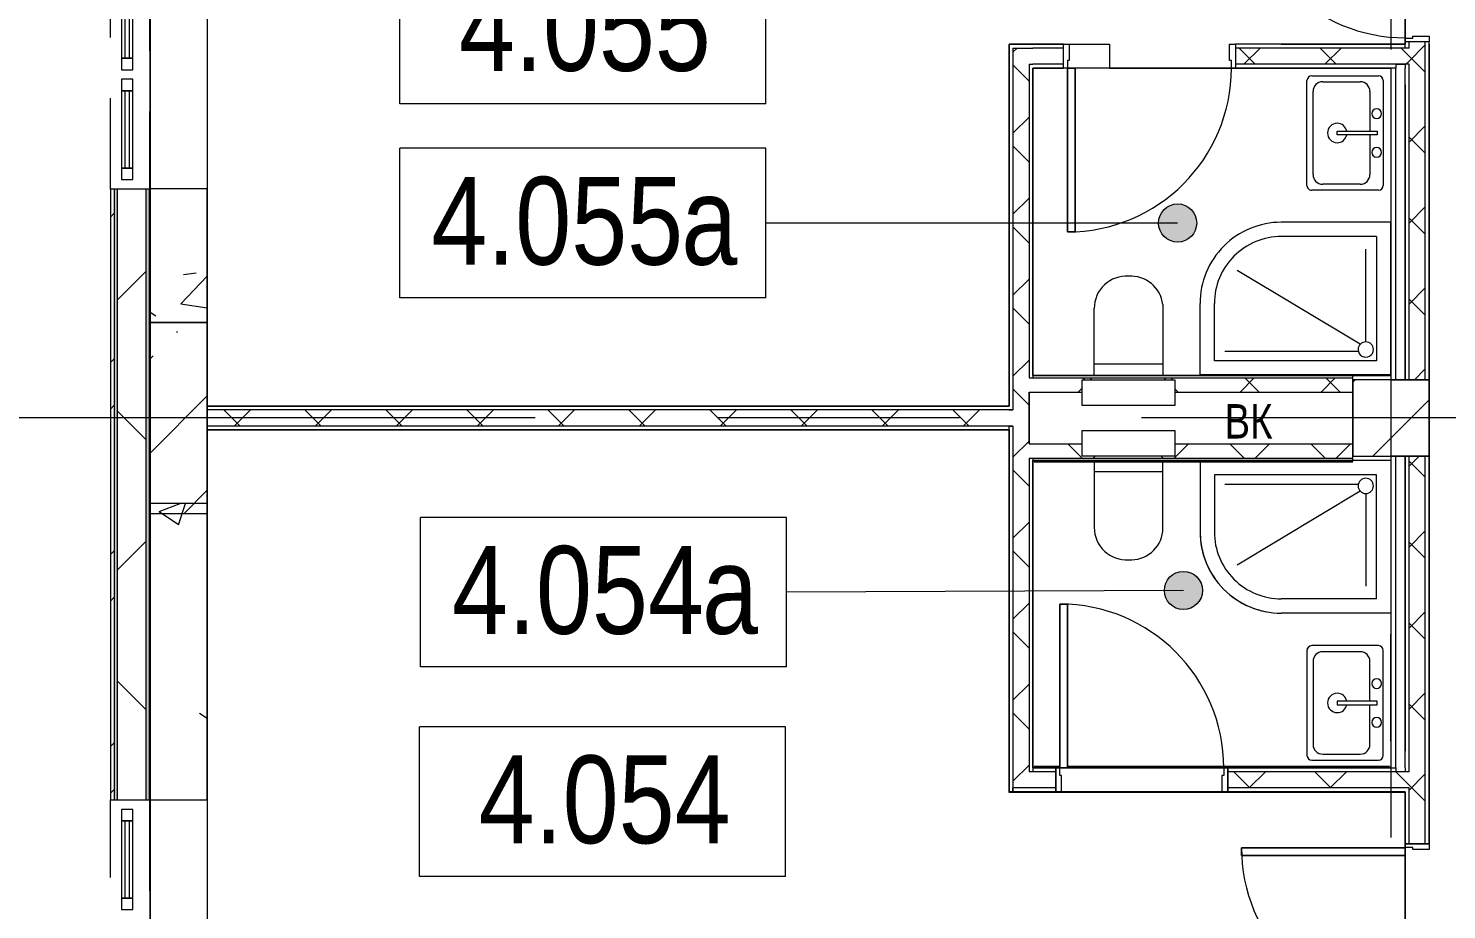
# Model space of a CAD drawing. Header units: millimetres. Extents: x 48966 to 294585, y -43515 to 30344.
# Drawn here: x 56394 to 63823, y -18458 to -13842 of the extents above; entities that cross this region are included whole.
import ezdxf

# ---------------------------------------------------------------- set-up
doc = ezdxf.new("R2010")
doc.units = ezdxf.units.MM
doc.linetypes.add('Осевые', pattern=[6350, 1270, -952.5, 3175, -952.5])
doc.linetypes.add('Сверху', pattern=[793.75, 476.25, -317.5])
for name, color, linetype, lineweight in [('Двери', 7, 'Continuous', 9), ('Каркас_Импост', 7, 'Continuous', 9), ('Марки помещений', 7, 'Continuous', 9), ('Обобщенные модели', 7, 'Continuous', 9), ('Обобщенные модели-1', 7, 'Continuous', 18), ('Общие ребра', 7, 'Continuous', 9), ('Окна', 7, 'Continuous', 9), ('Окна-1', 7, 'Сверху', 9), ('Окна-2', 7, 'Continuous', 18), ('Оси-2', 7, 'Осевые', 9), ('Панель', 7, 'Continuous', 9), ('Перекрытия', 7, 'Continuous', 9), ('Сантехнические приборы', 7, 'Continuous', 9), ('Стены', 7, 'Continuous', 9), ('Стены-1', 7, 'Continuous', 18), ('Типовые аннотации', 7, 'Continuous', 9), ('Штриховка разреза-1', 7, 'Continuous', 9)]:
    doc.layers.add(name, color=color, linetype=linetype, lineweight=lineweight)
doc.styles.add('Arial', font='Arial.ttf', dxfattribs={"width": 0.8, "height": 180})
doc.styles.add('Arial Narrow_1', font='Arial Narrow.ttf', dxfattribs={"height": 460})
pattern_1 = [(45, (0, 0), (-493.914, 493.914), []), (45, (493.9, 0), (-493.914, 493.914), [873.125, -174.625, 6.706, -167.919])]
pattern_2 = [(45, (0, 0), (-212.132, 212.132), []), (135, (0, 0), (-212.132, -212.132), [])]
pattern_3 = [(0, (0, 0), (812.8, 203.2), [67.056, -542.544, 67.056, -542.544, -3251.2]), (0, (0, 0), (812.8, 203.2), [-1219.2, 67.056, -1152.144, 67.056, -542.544, -1422.4]), (0, (0, 0), (812.8, 203.2), [-3048, 67.056, -339.344, 67.056, -948.944]), (120, (304.8, 101.6), (-582.37636, 602.30545), [67.056, -542.544, 67.056, -542.544, -3251.2]), (120, (304.8, 101.6), (-582.37636, 602.30545), [-1219.2, 67.056, -1152.144, 67.056, -542.544, -1422.4]), (120, (304.8, 101.6), (-582.37636, 602.30545), [-3048, 67.056, -339.344, 67.056, -948.944]), (240, (406.4, 508), (-230.42364, -805.50545), [67.056, -542.544, 67.056, -542.544, -3251.2]), (240, (406.4, 508), (-230.42364, -805.50545), [-1219.2, 67.056, -1152.144, 67.056, -542.544, -1422.4]), (240, (406.4, 508), (-230.42364, -805.50545), [-3048, 67.056, -339.344, 67.056, -948.944])]
pattern_4 = [(50, (0, 0), (1457.472, -127.512), [152.4, -1676.4]), (355, (0, 0), (-281.942, 1528.454), [121.92, -1341.12]), (100.451, (121.5, -10.6), (1175.54, 1400.933), [129.52, -1424.72]), (46.184, (0, 406.4), (2168.63, -336.34), [228.6, -2514.6]), (96.636, (180.7, 378.4), (1899.22, 1979.42), [194.28, -2137.08]), (351.184, (0, 406.4), (1899.24, 1979.4), [182.88, -2011.68]), (21, (203.2, 304.8), (1212.915, -818.121), [152.4, -1676.4]), (326, (203.2, 304.8), (494.417, 1473.504), [121.92, -1341.12]), (71.451, (304.3, 236.6), (1707.337, 655.37), [129.52, -1424.72]), (37.5, (0, 0), (24.7094, 676.4402), [67.056, -1257.808, 67.056, -1294.384, -1346.2]), (37.5, (0, 0), (24.7094, 676.4402), [-2686.304, 67.056, -1279.144]), (7.5, (0, 0), (534.558, 801.444), [67.056, -709.168, 67.056, -1227.328, -513.08]), (7.5, (0, 0), (534.558, 801.444), [-2070.608, 67.056, -446.024]), (327.5, (-453.14, 0), (1084.7275, -45.831), [67.056, -440.944, 67.056, -1517.904, -2103.12]), (327.5, (-453.14, 0), (1084.7275, -45.831), [-2092.96, 67.056, -2036.064]), (317.5, (-656.3, 0), (1185.035, 203.414), [67.056, -593.344, 67.056, -985.52, -1493.52]), (317.5, (-656.3, 0), (1185.035, 203.414), [-1712.976, 67.056, -1426.464])]

# ---------------------------------------------------------------- blocks, each defined once
blk = doc.blocks.new('Обобщенные модели 12 - Обобщенные модели 12-1067619-План 4-го этажа на отм_ _8_400')
at = {"layer": 'Обобщенные модели'}
h = blk.add_hatch(dxfattribs=at)
h.set_pattern_fill('FP_7', color=256, style=0, pattern_type=2)
h.set_pattern_definition(pattern_1)
h.paths.add_polyline_path([(63731.6, -16082.9), (63731.6, -15682.9), (63331.6, -15682.9), (63331.6, -16082.9), (63666.2, -16082.9)], flags=0)
at = {"layer": 'Обобщенные модели-1'}
for p, q in [((63731.6, -15682.9), (63331.6, -15682.9)), ((63331.6, -15682.9), (63331.6, -16082.9)), ((63731.6, -16082.9), (63731.6, -15682.9)), ((63331.6, -16082.9), (63731.6, -16082.9))]:
    blk.add_line(p, q, dxfattribs=at)
blk = doc.blocks.new('Дверь - Однопольная - ДВ11_21х9-6240646-План 4-го этажа на отм_ _8_400')
at = {"layer": 'Двери'}
for p, q in [((-389, 920.5), (-429, 920.5)), ((-429, 920.5), (-429, 62.5)), ((-389, 62.5), (-389, 920.5)), ((-429, 62.5), (-389, 62.5))]:
    blk.add_line(p, q, dxfattribs=at)
blk.add_arc((-429, 62.5), 858, 360, 90, dxfattribs=at)
at = {"layer": 'Каркас_Импост'}
for p, q in [((-430, 62.5), (-450, 62.5)), ((-450, 62.5), (-450, -62.5)), ((-430, 22.5), (-430, 62.5)), ((-420, 22.5), (-430, 22.5)), ((-420, -62.5), (-420, 22.5)), ((430, 22.5), (420, 22.5)), ((420, 22.5), (420, -62.5)), ((450, 62.5), (430, 62.5)), ((430, 62.5), (430, 22.5)), ((450, -62.5), (450, 62.5)), ((-450, -62.5), (-420, -62.5)), ((420, -62.5), (450, -62.5))]:
    blk.add_line(p, q, dxfattribs=at)
at = {"layer": 'Панель'}
for p, q in [((-429, 920.5), (-389, 920.5)), ((-429, 62.5), (-429, 920.5)), ((-389, 920.5), (-389, 62.5)), ((-389, 62.5), (-429, 62.5))]:
    blk.add_line(p, q, dxfattribs=at)
blk = doc.blocks.new('Дверь - Однопольная - ДВ11__21х9-6240639-План 4-го этажа на отм_ _8_400')
at = {"layer": 'Двери'}
for p, q in [((-429, -62.5), (-389, -62.5)), ((-429, -920.5), (-429, -62.5)), ((-389, -62.5), (-389, -920.5)), ((-389, -920.5), (-429, -920.5))]:
    blk.add_line(p, q, dxfattribs=at)
blk.add_arc((-429, -62.5), 858, 270, 0, dxfattribs=at)
at = {"layer": 'Каркас_Импост'}
for p, q in [((-450, 62.5), (-420, 62.5)), ((-450, -62.5), (-450, 62.5)), ((-420, 62.5), (-420, -22.5)), ((420, 62.5), (450, 62.5)), ((420, -22.5), (420, 62.5)), ((450, 62.5), (450, -62.5)), ((-430, -62.5), (-450, -62.5)), ((-430, -22.5), (-430, -62.5)), ((-420, -22.5), (-430, -22.5)), ((430, -22.5), (420, -22.5)), ((430, -62.5), (430, -22.5)), ((450, -62.5), (430, -62.5))]:
    blk.add_line(p, q, dxfattribs=at)
at = {"layer": 'Панель'}
for p, q in [((-389, -62.5), (-429, -62.5)), ((-429, -62.5), (-429, -920.5)), ((-389, -920.5), (-389, -62.5)), ((-429, -920.5), (-389, -920.5))]:
    blk.add_line(p, q, dxfattribs=at)
blk = doc.blocks.new('Дверь - Однопольная - ДВ17__21х9-7256455-План 4-го этажа на отм_ _8_400')
at = {"layer": 'Двери'}
for p, q in [((-429, -62.5), (-389, -62.5)), ((-429, -920.5), (-429, -62.5)), ((-389, -62.5), (-389, -920.5)), ((-389, -920.5), (-429, -920.5))]:
    blk.add_line(p, q, dxfattribs=at)
blk.add_arc((-429, -62.5), 858, 270, 0, dxfattribs=at)
at = {"layer": 'Каркас_Импост'}
for p, q in [((-450, 62.5), (-420, 62.5)), ((-450, -62.5), (-450, 62.5)), ((-420, 62.5), (-420, -22.5)), ((420, 62.5), (450, 62.5)), ((420, -22.5), (420, 62.5)), ((450, 62.5), (450, -62.5)), ((-430, -62.5), (-450, -62.5)), ((-430, -22.5), (-430, -62.5)), ((-420, -22.5), (-430, -22.5)), ((430, -22.5), (420, -22.5)), ((430, -62.5), (430, -22.5)), ((450, -62.5), (430, -62.5))]:
    blk.add_line(p, q, dxfattribs=at)
at = {"layer": 'Панель'}
for p, q in [((-389, -62.5), (-429, -62.5)), ((-429, -62.5), (-429, -920.5)), ((-389, -920.5), (-389, -62.5)), ((-429, -920.5), (-389, -920.5))]:
    blk.add_line(p, q, dxfattribs=at)
blk = doc.blocks.new('Обобщенные модели 38 - Обобщенные модели 38-1301759-План 4-го этажа на отм_ _8_400')
at = {"layer": 'Обобщенные модели'}
h = blk.add_hatch(dxfattribs=at)
h.set_pattern_fill('FP_7', color=256, style=0, pattern_type=2)
h.set_pattern_definition(pattern_1)
h.paths.add_polyline_path([(57331.6, -16382.9), (57331.6, -15382.9), (57031.6, -15382.9), (57031.6, -16382.9)], flags=0)
at = {"layer": 'Обобщенные модели-1'}
for p, q in [((57331.6, -15382.9), (57031.6, -15382.9)), ((57031.6, -15382.9), (57031.6, -16382.9)), ((57331.6, -16382.9), (57331.6, -15382.9)), ((57031.6, -16382.9), (57331.6, -16382.9))]:
    blk.add_line(p, q, dxfattribs=at)
blk = doc.blocks.new('M_Окно-Квадратный проем - 1200 x 11450 mm-V1-План 4-го этажа на отм_ _8_400')
at = {"layer": 'Окна'}
for p, q in [((-608.2, -102.5), (-608.2, 102.5)), ((591.8, 102.5), (591.8, -102.5))]:
    blk.add_line(p, q, dxfattribs=at)
at = {"layer": 'Окна-1'}
for p, q in [((-608.2, 102.5), (591.8, 102.5)), ((591.8, -102.5), (-608.2, -102.5))]:
    blk.add_line(p, q, dxfattribs=at)
blk = doc.blocks.new('Панель окно - Верхнее левое-8278212-План 4-го этажа на отм_ _8_400')
at = {"layer": 'Окна'}
for p, q in [((202.5, 30), (-202.5, 30)), ((-202.5, 30), (-202.5, -30)), ((202.5, -30), (202.5, 30)), ((-202.5, -30), (202.5, -30))]:
    blk.add_line(p, q, dxfattribs=at)
at = {"layer": 'Окна-2'}
for p, q in [((-202.5, 30), (-262.5, 30)), ((-262.5, 30), (-262.5, -30)), ((-202.5, -30), (-202.5, 30)), ((202.5, 12.5), (-202.5, 12.5)), ((-202.5, 12.5), (-202.5, -12.5)), ((202.5, 30), (202.5, -30)), ((262.5, 30), (202.5, 30)), ((202.5, -12.5), (202.5, 12.5)), ((262.5, -30), (262.5, 30)), ((-262.5, -30), (-202.5, -30)), ((-202.5, -12.5), (202.5, -12.5)), ((202.5, -30), (262.5, -30))]:
    blk.add_line(p, q, dxfattribs=at)
blk = doc.blocks.new('Панель окно - Верхнее правое-8278211-План 4-го этажа на отм_ _8_400')
at = {"layer": 'Окна'}
for p, q in [((202.5, 30), (-202.5, 30)), ((-202.5, 30), (-202.5, -30)), ((202.5, -30), (202.5, 30)), ((-202.5, -30), (202.5, -30))]:
    blk.add_line(p, q, dxfattribs=at)
at = {"layer": 'Окна-2'}
for p, q in [((-202.5, 30), (-262.5, 30)), ((-262.5, 30), (-262.5, -30)), ((-202.5, -30), (-202.5, 30)), ((202.5, 12.5), (-202.5, 12.5)), ((-202.5, 12.5), (-202.5, -12.5)), ((202.5, 30), (202.5, -30)), ((262.5, 30), (202.5, 30)), ((202.5, -12.5), (202.5, 12.5)), ((262.5, -30), (262.5, 30)), ((-262.5, -30), (-202.5, -30)), ((-202.5, -12.5), (202.5, -12.5)), ((202.5, -30), (262.5, -30))]:
    blk.add_line(p, q, dxfattribs=at)
blk = doc.blocks.new('Панель окно - Верхнее левое-8277192-План 4-го этажа на отм_ _8_400')
at = {"layer": 'Окна'}
for p, q in [((202.5, 30), (-202.5, 30)), ((-202.5, 30), (-202.5, -30)), ((202.5, -30), (202.5, 30)), ((-202.5, -30), (202.5, -30))]:
    blk.add_line(p, q, dxfattribs=at)
at = {"layer": 'Окна-2'}
for p, q in [((-202.5, 30), (-262.5, 30)), ((-262.5, 30), (-262.5, -30)), ((-202.5, -30), (-202.5, 30)), ((202.5, 12.5), (-202.5, 12.5)), ((-202.5, 12.5), (-202.5, -12.5)), ((202.5, 30), (202.5, -30)), ((262.5, 30), (202.5, 30)), ((202.5, -12.5), (202.5, 12.5)), ((262.5, -30), (262.5, 30)), ((-262.5, -30), (-202.5, -30)), ((-202.5, -12.5), (202.5, -12.5)), ((202.5, -30), (262.5, -30))]:
    blk.add_line(p, q, dxfattribs=at)
blk = doc.blocks.new('Душевая кабинка-2D_угловая800Х1000 - Душевая кабинка 800х1000-5255366-План 4-го этажа на отм_ _8_400')
at = {"layer": 'Сантехнические приборы'}
for p, q in [((0, 900), (1000, 900)), ((0, 900), (0, 100)), ((0, 900), (1000, 900)), ((0, 900), (1000, 900)), ((1000, 900), (1000, 525.8)), ((1000, 900), (1000, 579.2)), ((75, 175), (75, 825)), ((75, 825), (925, 825)), ((925, 825), (925, 525.8)), ((871, 775.8), (171, 775.8)), ((132.1, 726.7), (132.1, 241.7)), ((161, 739), (804.7, 352.3)), ((75, 175), (574.2, 175)), ((0, 100), (574.2, 100))]:
    blk.add_line(p, q, dxfattribs=at)
for centre, radius, start, end in [((132.1, 766.7), 40, 360, 180), ((132.1, 766.7), 40, 180, 360), ((574.2, 525.8), 425.8, 270, 0), ((574.2, 525.8), 350.8, 270, 0), ((574.2, 525.8), 425.8, 270, 0)]:
    blk.add_arc(centre, radius, start, end, dxfattribs=at)
blk = doc.blocks.new('Унитаз_встраиваемый - Обычный _ Vitra 748-4800 _каркасные_-4815711-План 4-го этажа на отм_ _8_400')
at = {"layer": 'Сантехнические приборы'}
for p, q in [((-180, 371.5), (-180, 0)), ((179.4, 0), (179.4, 351)), ((-180, 60), (179.4, 60)), ((245, -25), (-245, -25)), ((-245, -25), (-245, -155)), ((-180, 0), (179.4, 0)), ((245, -155), (245, -25)), ((-245, -155), (245, -155))]:
    blk.add_line(p, q, dxfattribs=at)
for centre, start, end in [((-11.8, 351), 86.33454, 173.05975), ((9.9, 351), 360, 93.66546)]:
    blk.add_arc(centre, 169.5, start, end, dxfattribs=at)
blk = doc.blocks.new('Раковина-Одиночная-2D - 600 x 400 мм-5281095-План 4-го этажа на отм_ _8_400')
at = {"layer": 'Сантехнические приборы'}
for p, q in [((31.7, 452.1), (31.7, 102.9)), ((31.7, 452.1), (31.7, 102.9)), ((606.3, 477.5), (57.1, 477.5)), ((606.3, 477.5), (57.1, 477.5)), ((549.1, 445.8), (114.2, 445.8)), ((631.7, 102.9), (631.7, 452.1)), ((631.7, 102.9), (631.7, 452.1)), ((63.4, 395), (63.4, 198.2)), ((599.9, 198.2), (599.9, 395)), ((341.2, 318.8), (322.2, 318.8)), ((322.2, 318.8), (322.2, 109.3)), ((341.2, 109.3), (341.2, 318.8)), ((57.1, 77.5), (606.3, 77.5)), ((57.1, 77.5), (606.3, 77.5)), ((114.2, 147.4), (322.2, 147.4)), ((322.2, 109.3), (341.2, 109.3)), ((341.2, 147.4), (549.1, 147.4)), ((131.8, 37.5), (691.8, 37.5))]:
    blk.add_line(p, q, dxfattribs=at)
for centre, radius, start, end in [((57.1, 452.1), 25.4, 90, 180), ((57.1, 452.1), 25.4, 90, 180), ((114.2, 395), 50.8, 90, 180), ((549.1, 395), 50.8, 360, 90), ((606.3, 452.1), 25.4, 0, 90), ((606.3, 452.1), 25.4, 360, 90), ((331.7, 318.8), 50.8, 360, 180), ((331.7, 318.8), 50.8, 180, 259.19308), ((331.7, 318.8), 50.8, 280.80692, 0), ((114.2, 198.2), 50.8, 180, 270), ((549.1, 198.2), 50.8, 270, 0), ((57.1, 102.9), 25.4, 180, 270), ((57.1, 102.9), 25.4, 180, 270), ((230.1, 112.5), 25.4, 360, 180), ((230.1, 112.5), 25.4, 180, 360), ((433.3, 112.5), 25.4, 360, 180), ((433.3, 112.5), 25.4, 180, 360), ((606.3, 102.9), 25.4, 270, 360), ((606.3, 102.9), 25.4, 270, 0)]:
    blk.add_arc(centre, radius, start, end, dxfattribs=at)
blk = doc.blocks.new('Душевая кабинка-2D_угловая800Х1000 - Душевая кабинка 800х1000-5255505-План 4-го этажа на отм_ _8_400')
at = {"layer": 'Сантехнические приборы'}
for p, q in [((0, -100), (574.2, -100)), ((0, -900), (0, -100)), ((75, -175), (574.2, -175)), ((75, -175), (75, -825)), ((132.1, -726.7), (132.1, -241.7)), ((161, -739), (804.7, -352.3)), ((925, -825), (925, -525.8)), ((1000, -892.9), (1000, -525.8)), ((1000, -892.9), (1000, -579.2)), ((871, -775.8), (171, -775.8)), ((75, -825), (925, -825)), ((0, -900), (200, -900)), ((0, -900), (200, -900)), ((0, -900), (200, -900))]:
    blk.add_line(p, q, dxfattribs=at)
for centre, radius, start, end in [((574.2, -525.8), 425.8, 0, 90), ((574.2, -525.8), 425.8, 360, 90), ((574.2, -525.8), 350.8, 360, 90), ((132.1, -766.7), 40, 0, 180), ((132.1, -766.7), 40, 180, 0)]:
    blk.add_arc(centre, radius, start, end, dxfattribs=at)
blk = doc.blocks.new('Унитаз_встраиваемый - Обычный _ Vitra 748-4800 _каркасные_-5137914-План 4-го этажа на отм_ _8_400')
at = {"layer": 'Сантехнические приборы'}
for p, q in [((245, 155), (-245, 155)), ((-245, 155), (-245, 25)), ((245, 25), (245, 155)), ((-245, 25), (245, 25)), ((-180, -371.5), (-180, 0)), ((-180, 0), (179.4, 0)), ((179.4, 0), (179.4, -351)), ((-180, -60), (179.4, -60))]:
    blk.add_line(p, q, dxfattribs=at)
for centre, start, end in [((9.9, -351), 266.33454, 0), ((-11.8, -351), 186.94025, 273.66546)]:
    blk.add_arc(centre, 169.5, start, end, dxfattribs=at)
blk = doc.blocks.new('Раковина-Одиночная-2D - 600 x 400 мм-5280093-План 4-го этажа на отм_ _8_400')
at = {"layer": 'Сантехнические приборы'}
for p, q in [((131.8, -37.5), (691.8, -37.5)), ((31.7, -452.1), (31.7, -102.9)), ((31.7, -452.1), (31.7, -102.9)), ((57.1, -77.5), (606.3, -77.5)), ((57.1, -77.5), (606.3, -77.5)), ((114.2, -147.4), (322.2, -147.4)), ((322.2, -109.3), (341.2, -109.3)), ((322.2, -318.8), (322.2, -109.3)), ((341.2, -109.3), (341.2, -318.8)), ((341.2, -147.4), (549.1, -147.4)), ((631.7, -102.9), (631.7, -452.1)), ((631.7, -102.9), (631.7, -452.1)), ((63.4, -395), (63.4, -198.2)), ((599.9, -198.2), (599.9, -395)), ((341.2, -318.8), (322.2, -318.8)), ((606.3, -477.5), (57.1, -477.5)), ((606.3, -477.5), (57.1, -477.5)), ((549.1, -445.8), (114.2, -445.8))]:
    blk.add_line(p, q, dxfattribs=at)
for centre, radius, start, end in [((57.1, -102.9), 25.4, 90, 180), ((57.1, -102.9), 25.4, 90, 180), ((114.2, -198.2), 50.8, 90, 180), ((230.1, -112.5), 25.4, 0, 180), ((230.1, -112.5), 25.4, 180, 0), ((433.3, -112.5), 25.4, 0, 180), ((433.3, -112.5), 25.4, 180, 0), ((549.1, -198.2), 50.8, 360, 90), ((606.3, -102.9), 25.4, 0, 90), ((606.3, -102.9), 25.4, 0, 90), ((331.7, -318.8), 50.8, 100.80692, 180), ((331.7, -318.8), 50.8, 360, 79.19308), ((331.7, -318.8), 50.8, 180, 0), ((114.2, -395), 50.8, 180, 270), ((549.1, -395), 50.8, 270, 0), ((57.1, -452.1), 25.4, 180, 270), ((57.1, -452.1), 25.4, 180, 270), ((606.3, -452.1), 25.4, 270, 0), ((606.3, -452.1), 25.4, 270, 0)]:
    blk.add_arc(centre, radius, start, end, dxfattribs=at)
blk = doc.blocks.new('Марка помещения_Р - Марка помещения-4575829-План 4-го этажа на отм_ _8_400')
at = {"layer": 'Марки помещений'}
for p, q in [((-4.79375, -1.95625), (-4.79375, 1.95625)), ((4.79375, 1.95625), (-4.79375, 1.95625)), ((4.79375, -1.95625), (4.79375, 1.95625)), ((4.79375, -1.95625), (-4.79375, -1.95625))]:
    blk.add_line(p, q, dxfattribs=at)

msp = doc.modelspace()

# ---------------------------------------------------------------- hatches: boundary and pattern name
at = {"layer": 'Марки помещений'}
h = msp.add_hatch(color=256, dxfattribs=at)
edge = h.paths.add_edge_path(flags=0)
edge.add_arc((62414.2, -14861.9), 100, 0, 360)
h = msp.add_hatch(color=256, dxfattribs=at)
edge = h.paths.add_edge_path(flags=0)
edge.add_arc((62444.6, -16786.5), 100, 0, 360)
at = {"layer": 'Штриховка разреза-1'}
h = msp.add_hatch(dxfattribs=at)
h.set_pattern_fill('FP_2', color=256, style=0, pattern_type=2)
h.set_pattern_definition([(45, (0, 0), (-502.894, 502.894), []), (45, (0, 762), (-502.894, 502.894), [])])
h.paths.add_polyline_path([(56824.1, -21673.3), (56844.1, -21672.9), (56844.1, -20232.9), (56824.1, -20232.9), (56824.1, -20714.6)], flags=0)
h.paths.add_polyline_path([(56844.1, -19932.9), (56844.1, -19082.9), (56824.1, -19082.9), (56824.1, -19932.9)], flags=0)
h.paths.add_polyline_path([(56824.1, -17882.9), (56844.1, -17882.9), (56844.1, -14684.1), (56824.1, -14684.1), (56824.1, -16221.4)], flags=0)
h.paths.add_polyline_path([(56844.1, -13484.1), (56844.1, -11682.9), (56824.1, -11682.9), (56824.1, -13484.1)], flags=0)
h.paths.add_polyline_path([(56844.1, -10482.9), (56844.1, -8682.9), (56824.1, -8682.9), (56824.1, -10482.9)], flags=0)
h.paths.add_polyline_path([(56824.1, -7482.9), (56844.1, -7482.9), (56844.1, -5682.9), (56824.1, -5682.9), (56824.1, -7235.2)], flags=0)
h.paths.add_polyline_path([(56824.1, -4482.9), (56844.1, -4482.9), (56844.1, -2682.9), (56824.1, -2682.9), (56824.1, -2742)], flags=0)
h.paths.add_polyline_path([(56824.1, -1482.9), (56844.1, -1482.9), (56844.1, 317.1), (56824.1, 317.1), (56824.1, -495.5)], flags=0)
h.paths.add_polyline_path([(56844.1, 1517.1), (56844.1, 3317.1), (56824.1, 3317.1), (56824.1, 1517.1)], flags=0)
h.paths.add_polyline_path([(56844.1, 4517.1), (56844.1, 6317.1), (56824.1, 6317.1), (56824.1, 4517.1)], flags=0)
h.paths.add_polyline_path([(56824.1, 7517.1), (56844.1, 7517.1), (56844.1, 9217.1), (56824.1, 9217.1), (56824.1, 8490.8)], flags=0)
h.paths.add_polyline_path([(56844.1, 10417.1), (56844.1, 14017.1), (56824.1, 14017.1), (56824.1, 10417.1)], flags=0)
h.paths.add_polyline_path([(56844.1, 15217.1), (56844.1, 17817.1), (56824.1, 17817.1), (56824.1, 15217.1)], flags=0)
h.paths.add_polyline_path([(56824.1, 19017.1), (56844.1, 19017.1), (56844.1, 20883), (56824.1, 20883), (56824.1, 19723.6)], flags=0)
h = msp.add_hatch(dxfattribs=at)
h.set_pattern_fill('FP_1', color=256, style=0, pattern_type=2)
h.set_pattern_definition(pattern_3)
h.paths.add_polyline_path([(56844.1, -21672.9), (56859.1, -21672.7), (56859.1, -20232.9), (56844.1, -20232.9), (56844.1, -20714.6)], flags=0)
h.paths.add_polyline_path([(56844.1, -19932.9), (56859.1, -19932.9), (56859.1, -19082.9), (56844.1, -19082.9), (56844.1, -19591.3)], flags=0)
h.paths.add_polyline_path([(56844.1, -17882.9), (56859.1, -17882.9), (56859.1, -14684.1), (56844.1, -14684.1), (56844.1, -16221.4)], flags=0)
h.paths.add_polyline_path([(56844.1, -13484.1), (56859.1, -13484.1), (56859.1, -11682.9), (56844.1, -11682.9), (56844.1, -11728.3)], flags=0)
h.paths.add_polyline_path([(56844.1, -10482.9), (56859.1, -10482.9), (56859.1, -8682.9), (56844.1, -8682.9), (56844.1, -9481.7)], flags=0)
h.paths.add_polyline_path([(56859.1, -7482.9), (56859.1, -5682.9), (56844.1, -5682.9), (56844.1, -7482.9)], flags=0)
h.paths.add_polyline_path([(56859.1, -4482.9), (56859.1, -2682.9), (56844.1, -2682.9), (56844.1, -4482.9)], flags=0)
h.paths.add_polyline_path([(56859.1, -1482.9), (56859.1, 317.1), (56844.1, 317.1), (56844.1, -1482.9)], flags=0)
h.paths.add_polyline_path([(56859.1, 1517.1), (56859.1, 3317.1), (56844.1, 3317.1), (56844.1, 1517.1)], flags=0)
h.paths.add_polyline_path([(56859.1, 4517.1), (56859.1, 6317.1), (56844.1, 6317.1), (56844.1, 4517.1)], flags=0)
h.paths.add_polyline_path([(56859.1, 7517.1), (56859.1, 9217.1), (56844.1, 9217.1), (56844.1, 7517.1)], flags=0)
h.paths.add_polyline_path([(56859.1, 10417.1), (56859.1, 14017.1), (56844.1, 14017.1), (56844.1, 10417.1)], flags=0)
h.paths.add_polyline_path([(56844.1, 15217.1), (56859.1, 15217.1), (56859.1, 17817.1), (56844.1, 17817.1), (56844.1, 15230.5)], flags=0)
h.paths.add_polyline_path([(56844.1, 19017.1), (56859.1, 19017.1), (56859.1, 20883), (56844.1, 20883), (56844.1, 19723.6)], flags=0)
h = msp.add_hatch(dxfattribs=at)
h.set_pattern_fill('FP_3', color=256, style=0, pattern_type=2)
h.set_pattern_definition([(45, (0, 0), (-707.107, 707.107), []), (135, (0, 0), (-707.107, -707.107), [])])
h.paths.add_polyline_path([(56859.1, -21672.7), (56986.9, -21670.6), (57009.1, -21667.2), (57009.1, -20232.9), (56859.1, -20232.9), (56859.1, -20714.6)], flags=0)
h.paths.add_polyline_path([(57009.1, -19932.9), (57009.1, -19082.9), (56859.1, -19082.9), (56859.1, -19932.9)], flags=0)
h.paths.add_polyline_path([(57009.1, -17882.9), (57009.1, -14684.1), (56859.1, -14684.1), (56859.1, -17882.9)], flags=0)
h.paths.add_polyline_path([(57009.1, -13484.1), (57009.1, -11682.9), (56859.1, -11682.9), (56859.1, -13484.1)], flags=0)
h.paths.add_polyline_path([(57009.1, -10482.9), (57009.1, -8682.9), (56859.1, -8682.9), (56859.1, -10482.9)], flags=0)
h.paths.add_polyline_path([(56859.1, -7482.9), (57009.1, -7482.9), (57009.1, -5682.9), (56859.1, -5682.9), (56859.1, -7235.2)], flags=0)
h.paths.add_polyline_path([(57009.1, -4482.9), (57009.1, -2682.9), (56859.1, -2682.9), (56859.1, -4482.9)], flags=0)
h.paths.add_polyline_path([(56859.1, -1482.9), (57009.1, -1482.9), (57009.1, 317.1), (56859.1, 317.1), (56859.1, -495.5)], flags=0)
h.paths.add_polyline_path([(57009.1, 1517.1), (57009.1, 3317.1), (56859.1, 3317.1), (56859.1, 1517.1)], flags=0)
h.paths.add_polyline_path([(56859.1, 4517.1), (57009.1, 4517.1), (57009.1, 6317.1), (56859.1, 6317.1), (56859.1, 6244.2)], flags=0)
h.paths.add_polyline_path([(56859.1, 7517.1), (57009.1, 7517.1), (57009.1, 9217.1), (56859.1, 9217.1), (56859.1, 8490.8)], flags=0)
h.paths.add_polyline_path([(56859.1, 10417.1), (57009.1, 10417.1), (57009.1, 14017.1), (56859.1, 14017.1), (56859.1, 10737.4)], flags=0)
h.paths.add_polyline_path([(57009.1, 15217.1), (57009.1, 17817.1), (56859.1, 17817.1), (56859.1, 15217.1)], flags=0)
h.paths.add_polyline_path([(56859.1, 19017.1), (57009.1, 19017.1), (57009.1, 20883), (56859.1, 20883), (56859.1, 19723.6)], flags=0)
h = msp.add_hatch(dxfattribs=at)
h.set_pattern_fill('FP_1', color=256, style=0, pattern_type=2)
h.set_pattern_definition(pattern_3)
h.paths.add_polyline_path([(57009.1, -21667.2), (57029.1, -21665.6), (57029.1, -20232.9), (57009.1, -20232.9), (57009.1, -20714.6)], flags=0)
h.paths.add_polyline_path([(57009.1, -19932.9), (57029.1, -19932.9), (57029.1, -19082.9), (57009.1, -19082.9), (57009.1, -19591.3)], flags=0)
h.paths.add_polyline_path([(57029.1, -17882.9), (57029.1, -14684.1), (57009.1, -14684.1), (57009.1, -17882.9)], flags=0)
h.paths.add_polyline_path([(57029.1, -13484.1), (57029.1, -11682.9), (57009.1, -11682.9), (57009.1, -13484.1)], flags=0)
h.paths.add_polyline_path([(57009.1, -10482.9), (57029.1, -10482.9), (57029.1, -8682.9), (57009.1, -8682.9), (57009.1, -9481.7)], flags=0)
h.paths.add_polyline_path([(57029.1, -7482.9), (57029.1, -5682.9), (57009.1, -5682.9), (57009.1, -7482.9)], flags=0)
h.paths.add_polyline_path([(57029.1, -4482.9), (57029.1, -2682.9), (57009.1, -2682.9), (57009.1, -4482.9)], flags=0)
h.paths.add_polyline_path([(57029.1, -1482.9), (57029.1, 317.1), (57009.1, 317.1), (57009.1, -1482.9)], flags=0)
h.paths.add_polyline_path([(57029.1, 1517.1), (57029.1, 3317.1), (57009.1, 3317.1), (57009.1, 1517.1)], flags=0)
h.paths.add_polyline_path([(57029.1, 4517.1), (57029.1, 6317.1), (57009.1, 6317.1), (57009.1, 4517.1)], flags=0)
h.paths.add_polyline_path([(57029.1, 7517.1), (57029.1, 9217.1), (57009.1, 9217.1), (57009.1, 7517.1)], flags=0)
h.paths.add_polyline_path([(57029.1, 10417.1), (57029.1, 14017.1), (57009.1, 14017.1), (57009.1, 10417.1)], flags=0)
h.paths.add_polyline_path([(57009.1, 15217.1), (57029.1, 15217.1), (57029.1, 17817.1), (57009.1, 17817.1), (57009.1, 15230.5)], flags=0)
h.paths.add_polyline_path([(57029.1, 19017.1), (57029.1, 20883), (57009.1, 20883), (57009.1, 19017.1)], flags=0)
h = msp.add_hatch(dxfattribs=at)
h.set_pattern_fill('FP_5', color=256, style=0, pattern_type=2)
h.set_pattern_definition(pattern_2)
h.paths.add_polyline_path([(63711.6, -15682.9), (63711.6, -13912.9), (63626.6, -13912.9), (63626.6, -15682.9), (63666.2, -15682.9)], flags=0)
h.paths.add_polyline_path([(63666.2, -13012.9), (63711.6, -13012.9), (63711.6, -12682.9), (63626.6, -12682.9), (63626.6, -13012.9)], flags=0)
h.paths.add_polyline_path([(63626.6, -11782.9), (63711.6, -11782.9), (63711.6, -9982.9), (63626.6, -9982.9), (63626.6, -11728.3)], flags=0)
h = msp.add_hatch(dxfattribs=at)
h.set_pattern_fill('FP_5', color=256, style=0, pattern_type=2)
h.set_pattern_definition(pattern_2)
h.paths.add_polyline_path([(61551.6, -17820.4), (61636.6, -17820.4), (61636.6, -13945.4), (61551.6, -13945.4), (61551.6, -17344.7)], flags=0)
h = msp.add_hatch(dxfattribs=at)
h.set_pattern_fill('FP_5', color=256, style=0, pattern_type=2)
h.set_pattern_definition(pattern_2)
h.paths.add_polyline_path([(63556.6, -14030.4), (63626.6, -14030.4), (63626.6, -13945.4), (62716.6, -13945.4), (62716.6, -14030.4), (62855.9, -14030.4)], flags=0)
h.paths.add_polyline_path([(61636.6, -14030.4), (61816.6, -14030.4), (61816.6, -13945.4), (61636.6, -13945.4), (61636.6, -13974.9)], flags=0)
h = msp.add_hatch(dxfattribs=at)
h.set_pattern_fill('FP_8', color=256, style=0, pattern_type=2)
h.set_pattern_definition(pattern_4)
h.paths.add_polyline_path([(57331.6, -15382.9), (57331.6, -14682.9), (57031.6, -14682.9), (57031.6, -15382.9)], flags=0)
h = msp.add_hatch(dxfattribs=at)
h.set_pattern_fill('FP_5', color=256, style=0, pattern_type=2)
h.set_pattern_definition(pattern_2)
h.paths.add_polyline_path([(63331.6, -15747.9), (63331.6, -15672.9), (61636.6, -15672.9), (61636.6, -15747.9), (61911.6, -15747.9), (61911.6, -15685.4), (62401.6, -15685.4), (62401.6, -15747.9), (63261.1, -15747.9)], flags=0)
h = msp.add_hatch(dxfattribs=at)
h.set_pattern_fill('FP_5', color=256, style=0, pattern_type=2)
h.set_pattern_definition(pattern_2)
h.paths.add_polyline_path([(61551.6, -15925.4), (61551.6, -15840.4), (57331.6, -15840.4), (57331.6, -15925.4), (61531.6, -15925.4)], flags=0)
h = msp.add_hatch(dxfattribs=at)
h.set_pattern_fill('FP_5', color=256, style=0, pattern_type=2)
h.set_pattern_definition(pattern_2)
h.paths.add_polyline_path([(63331.6, -16092.9), (63331.6, -16017.9), (62401.6, -16017.9), (62401.6, -16080.4), (61911.6, -16080.4), (61911.6, -16017.9), (61636.6, -16017.9), (61636.6, -16092.9), (63261.1, -16092.9)], flags=0)
h = msp.add_hatch(dxfattribs=at)
h.set_pattern_fill('FP_5', color=256, style=0, pattern_type=2)
h.set_pattern_definition(pattern_2)
h.paths.add_polyline_path([(63711.6, -24085.8), (63711.6, -23192.9), (63626.6, -23192.9), (63626.6, -24085.8), (63666.2, -24085.8)], flags=0)
h.paths.add_polyline_path([(63711.6, -22292.9), (63711.6, -19012.9), (63626.6, -19012.9), (63626.6, -22292.9), (63666.2, -22292.9)], flags=0)
h.paths.add_polyline_path([(63666.2, -18112.9), (63711.6, -18112.9), (63711.6, -16082.9), (63626.6, -16082.9), (63626.6, -18112.9)], flags=0)
h = msp.add_hatch(dxfattribs=at)
h.set_pattern_fill('FP_8', color=256, style=0, pattern_type=2)
h.set_pattern_definition(pattern_4)
h.paths.add_polyline_path([(57331.6, -17882.9), (57331.6, -16330.9), (57031.6, -16330.9), (57031.6, -17882.9)], flags=0)
h = msp.add_hatch(dxfattribs=at)
h.set_pattern_fill('FP_5', color=256, style=0, pattern_type=2)
h.set_pattern_definition(pattern_2)
h.paths.add_polyline_path([(63606.6, -17820.4), (63626.6, -17820.4), (63626.6, -17735.4), (63606.6, -17735.4)], flags=0)
h.paths.add_polyline_path([(63604.6, -17820.4), (63604.6, -17735.4), (62676.6, -17735.4), (62676.6, -17820.4), (63261.1, -17820.4)], flags=0)
h.paths.add_polyline_path([(61776.6, -17820.4), (61776.6, -17735.4), (61636.6, -17735.4), (61636.6, -17820.4), (61656.6, -17820.4)], flags=0)

# ---------------------------------------------------------------- linework, layer by layer
at = {"layer": 'Марки помещений'}
for p, q in [((62414.2, -14861.9), (60256.9, -14861.9)), ((62444.6, -16786.5), (60365.4, -16795.4))]:
    msp.add_line(p, q, dxfattribs=at)
for centre in [(62414.2, -14861.9), (62444.6, -16786.5)]:
    msp.add_circle(centre, 100, dxfattribs=at)
at = {"layer": 'Общие ребра'}
for p, q in [((61656.6, -13925.4), (61551.6, -13925.4)), ((61551.6, -13945.4), (61551.6, -15840.4)), ((61551.6, -13945.4), (61636.6, -13945.4)), ((61636.6, -13945.4), (61656.6, -13945.4)), ((61816.6, -13925.4), (61656.6, -13925.4)), ((61816.6, -13945.4), (61656.6, -13945.4)), ((63606.6, -13925.4), (62716.6, -13925.4)), ((63606.6, -13945.4), (62716.6, -13945.4)), ((63606.6, -13912.9), (63606.6, -13923.4)), ((63606.6, -13945.4), (63606.6, -13925.4)), ((63626.6, -13945.4), (63606.6, -13945.4)), ((63626.6, -13945.4), (63626.6, -13912.9)), ((63711.6, -14030.4), (63711.6, -13912.9)), ((63731.6, -15682.9), (63731.6, -13912.9)), ((61636.6, -14030.4), (61636.6, -15672.9)), ((61636.6, -14030.4), (61656.6, -14030.4)), ((61816.6, -14030.4), (61656.6, -14030.4)), ((63556.6, -14030.4), (62716.6, -14030.4)), ((63606.6, -14030.4), (63556.6, -14030.4)), ((63556.6, -14030.4), (63606.6, -14030.4)), ((63556.6, -14030.4), (63556.6, -14050.4)), ((63626.6, -14030.4), (63606.6, -14030.4)), ((63606.6, -14030.4), (63606.6, -14050.4)), ((63626.6, -14137.8), (63626.6, -14030.4)), ((63711.6, -14137.8), (63711.6, -14030.4)), ((61663.6, -14050.4), (61816.6, -14050.4)), ((62716.6, -14050.4), (63524.6, -14050.4)), ((63556.6, -14050.4), (63531.6, -14050.4)), ((63556.6, -15682.9), (63556.6, -14050.4)), ((63626.6, -15682.9), (63626.6, -14137.8)), ((63711.6, -15682.9), (63711.6, -14137.8)), ((56844.1, -14684.1), (56844.1, -17882.9)), ((56859.1, -14684.1), (56859.1, -17882.9)), ((57009.1, -14684.1), (57009.1, -17882.9)), ((61636.6, -15672.9), (61656.6, -15672.9)), ((61656.6, -15660.4), (61656.6, -15672.9)), ((61656.6, -15672.9), (63331.6, -15672.9)), ((61636.6, -15747.9), (61636.6, -16017.9)), ((61636.6, -16017.9), (61636.6, -15747.9)), ((61636.6, -15747.9), (61656.6, -15747.9)), ((61656.6, -15747.9), (61911.6, -15747.9)), ((62401.6, -15747.9), (63331.6, -15747.9)), ((61531.6, -15820.4), (57333.6, -15820.4)), ((61531.6, -15840.4), (57331.6, -15840.4)), ((61531.6, -15840.4), (61551.6, -15840.4)), ((61551.6, -15840.4), (61531.6, -15840.4)), ((61531.6, -15925.4), (57331.6, -15925.4)), ((57331.6, -15945.4), (61531.6, -15945.4)), ((61551.6, -15925.4), (61531.6, -15925.4)), ((61531.6, -15945.4), (61531.6, -15925.4)), ((61531.6, -15925.4), (61551.6, -15925.4)), ((61551.6, -15925.4), (61551.6, -17820.4)), ((61636.6, -16017.9), (61656.6, -16017.9)), ((61656.6, -16017.9), (61911.6, -16017.9)), ((62401.6, -16017.9), (63331.6, -16017.9)), ((61636.6, -16092.9), (61636.6, -17735.4)), ((61636.6, -16092.9), (61656.6, -16092.9)), ((61656.6, -16092.9), (61656.6, -16105.4)), ((61656.6, -16092.9), (63331.6, -16092.9)), ((61658.6, -16105.4), (61656.6, -16105.4)), ((61656.6, -16105.4), (61656.6, -16107.4)), ((61656.6, -16107.4), (61658.6, -16107.4)), ((61658.6, -16107.4), (61663.6, -16107.4)), ((61663.6, -16107.4), (63331.6, -16107.4)), ((63331.6, -16092.9), (63331.6, -16089.9)), ((63331.6, -16105.4), (63331.6, -16092.9)), ((63333.6, -16107.4), (63331.6, -16107.4)), ((63556.6, -17715.4), (63556.6, -16082.9)), ((63626.6, -17627.9), (63626.6, -16082.9)), ((63711.6, -17627.9), (63711.6, -16082.9)), ((63731.6, -18112.9), (63731.6, -16082.9)), ((63626.6, -17735.4), (63626.6, -17627.9)), ((63711.6, -17735.4), (63711.6, -17627.9)), ((61656.6, -17735.4), (61636.6, -17735.4)), ((61658.6, -17713.4), (61656.6, -17713.4)), ((61656.6, -17713.4), (61656.6, -17715.4)), ((61656.6, -17715.4), (61656.6, -17735.4)), ((61656.6, -17715.4), (61658.6, -17715.4)), ((61776.6, -17735.4), (61656.6, -17735.4)), ((61663.6, -17713.4), (61658.6, -17713.4)), ((61797.6, -17713.4), (61663.6, -17713.4)), ((63529.6, -17713.4), (61837.6, -17713.4)), ((63556.6, -17735.4), (62676.6, -17735.4)), ((63531.6, -17713.4), (63529.6, -17713.4)), ((63556.6, -17715.4), (63556.6, -17735.4)), ((63604.6, -17735.4), (63556.6, -17735.4)), ((63604.6, -17735.4), (63556.6, -17735.4)), ((63606.6, -17735.4), (63604.6, -17735.4)), ((63606.6, -17715.4), (63606.6, -17735.4)), ((63626.6, -17735.4), (63606.6, -17735.4)), ((63711.6, -18112.9), (63711.6, -17735.4)), ((61551.6, -17820.4), (61551.6, -17840.4)), ((61636.6, -17820.4), (61551.6, -17820.4)), ((61551.6, -17840.4), (61551.6, -17820.4)), ((61656.6, -17820.4), (61636.6, -17820.4)), ((61776.6, -17820.4), (61656.6, -17820.4)), ((63604.6, -17820.4), (62676.6, -17820.4)), ((63626.6, -17820.4), (63606.6, -17820.4)), ((63626.6, -18112.9), (63626.6, -17820.4)), ((62676.6, -17840.4), (63604.6, -17840.4)), ((63604.6, -17840.4), (62676.6, -17840.4)), ((63606.6, -17840.4), (63606.6, -18112.9))]:
    msp.add_line(p, q, dxfattribs=at)
at = {"layer": 'Оси-2'}
for p, q in [((57331.6, 25417.1), (57331.6, -41737.8)), ((63531.6, 25417.1), (63531.6, -41737.8)), ((150171.6, -15882.9), (50565.6, -15882.9))]:
    msp.add_line(p, q, dxfattribs=at)
at = {"layer": 'Перекрытия'}
for p, q in [((57031.6, 20922.2), (57031.6, -19932.9)), ((57331.6, -12885.4), (57331.6, -15820.4)), ((63606.6, -13925.4), (63606.6, -12885.4)), ((63606.6, -13025.4), (63606.6, -13925.4)), ((61531.6, -15820.4), (61531.6, -13925.4)), ((61531.6, -13925.4), (62056.6, -13925.4)), ((62056.6, -13925.4), (62056.6, -14050.4)), ((62956.6, -13925.4), (63606.6, -13925.4)), ((63731.6, -13925.4), (63731.6, -18112.9)), ((63556.6, -14050.4), (61656.6, -14050.4)), ((61656.6, -14050.4), (61656.6, -15659.8)), ((62056.6, -14050.4), (62956.6, -14050.4)), ((63606.6, -15659.8), (63606.6, -14050.4)), ((61656.6, -15660.4), (63531.6, -15660.4)), ((57331.6, -15820.4), (61531.6, -15820.4)), ((61531.6, -15945.4), (57331.6, -15945.4)), ((57331.6, -15945.4), (57331.6, -19932.9)), ((61531.6, -17840.4), (61531.6, -15945.4)), ((62531.6, -16105.4), (61656.6, -16105.4)), ((61656.6, -16105.4), (61656.6, -17715.4)), ((63606.6, -17715.4), (63606.6, -16105.4)), ((61656.6, -17715.4), (63556.6, -17715.4)), ((62676.6, -17715.4), (61776.6, -17715.4)), ((61776.6, -17715.4), (61776.6, -17840.4)), ((62676.6, -17840.4), (62676.6, -17715.4)), ((61776.6, -17840.4), (61531.6, -17840.4)), ((63606.6, -17840.4), (62676.6, -17840.4)), ((63606.6, -19932.9), (63606.6, -17840.4)), ((63731.6, -18112.9), (63606.6, -18112.9)), ((63606.6, -18112.9), (63606.6, -19012.9))]:
    msp.add_line(p, q, dxfattribs=at)
at = {"layer": 'Стены'}
for p, q in [((57031.6, -14684.1), (57031.6, -13482.9)), ((57331.6, -13482.9), (57331.6, -14684.1)), ((57031.6, -19082.9), (57031.6, -17882.9)), ((57031.6, -17882.9), (57331.6, -17882.9)), ((57331.6, -17882.9), (57331.6, -19082.9))]:
    msp.add_line(p, q, dxfattribs=at)
at = {"layer": 'Стены-1'}
for p, q in [((61551.6, -13925.4), (61531.6, -13925.4)), ((61531.6, -13925.4), (61531.6, -15820.4)), ((61816.6, -14050.4), (61816.6, -13925.4)), ((62716.6, -13925.4), (62716.6, -14050.4)), ((63731.6, -13912.9), (63606.6, -13912.9)), ((63606.6, -13923.4), (63606.6, -13925.4)), ((61656.6, -15660.4), (61656.6, -14050.4)), ((61656.6, -14050.4), (61663.6, -14050.4)), ((63524.6, -14050.4), (63531.6, -14050.4)), ((63531.6, -14050.4), (63531.6, -15682.9)), ((63606.6, -14137.8), (63606.6, -15682.9)), ((63606.6, -15682.9), (63606.6, -14137.8)), ((57029.1, -14684.1), (56824.1, -14684.1)), ((56824.1, -14684.1), (56824.1, -17882.9)), ((57029.1, -17882.9), (57029.1, -14684.1)), ((57031.6, -14682.9), (57031.6, -15382.9)), ((57331.6, -14682.9), (57031.6, -14682.9)), ((57331.6, -15382.9), (57331.6, -14682.9)), ((57031.6, -15382.9), (57331.6, -15382.9)), ((63331.6, -15660.4), (61656.6, -15660.4)), ((63331.6, -16089.9), (63331.6, -15660.4)), ((63531.6, -15682.9), (63606.6, -15682.9)), ((63606.6, -15682.9), (63731.6, -15682.9)), ((57333.6, -15820.4), (57331.6, -15820.4)), ((57331.6, -15820.4), (57331.6, -15945.4)), ((61531.6, -15945.4), (61531.6, -17840.4)), ((61656.6, -17715.4), (61656.6, -16105.4)), ((61656.6, -16105.4), (63331.6, -16105.4)), ((63331.6, -16105.4), (61663.6, -16105.4)), ((61663.6, -16112.4), (63331.6, -16112.4)), ((63531.6, -16082.9), (63531.6, -17715.4)), ((63606.6, -16082.9), (63531.6, -16082.9)), ((63606.6, -17627.9), (63606.6, -16082.9)), ((63731.6, -16082.9), (63606.6, -16082.9)), ((63606.6, -16082.9), (63606.6, -17627.9)), ((57031.6, -16330.9), (57031.6, -17882.9)), ((57331.6, -16330.9), (57031.6, -16330.9)), ((57331.6, -17882.9), (57331.6, -16330.9)), ((61776.6, -17715.4), (61656.6, -17715.4)), ((61797.6, -17708.4), (61663.6, -17708.4)), ((61663.6, -17715.4), (63531.6, -17715.4)), ((61776.6, -17840.4), (61776.6, -17715.4)), ((63524.6, -17708.4), (61837.6, -17708.4)), ((63531.6, -17715.4), (62676.6, -17715.4)), ((62676.6, -17715.4), (62676.6, -17840.4)), ((63531.6, -17715.4), (63531.6, -17708.4)), ((56824.1, -17882.9), (57029.1, -17882.9)), ((57031.6, -17882.9), (57331.6, -17882.9)), ((61529.6, -17840.4), (61529.6, -17842.4)), ((61529.6, -17842.4), (63604.6, -17842.4)), ((61531.6, -17840.4), (61551.6, -17840.4)), ((62676.6, -17840.4), (61531.6, -17840.4)), ((61551.6, -17840.4), (61656.6, -17840.4)), ((61656.6, -17840.4), (61776.6, -17840.4)), ((63606.6, -18112.9), (63731.6, -18112.9))]:
    msp.add_line(p, q, dxfattribs=at)

# ---------------------------------------------------------------- block references
at = {"layer": 'Двери', "rotation": 269.9999999999998}
for p in [(63669.1, -13462.9), (63669.1, -18562.9)]:
    msp.add_blockref('Дверь - Однопольная - ДВ17__21х9-7256455-План 4-го этажа на отм_ _8_400', p, dxfattribs=at)
at = {"layer": 'Двери'}
for name, p in [('Дверь - Однопольная - ДВ11__21х9-6240639-План 4-го этажа на отм_ _8_400', (62266.6, -13987.9)), ('Дверь - Однопольная - ДВ11_21х9-6240646-План 4-го этажа на отм_ _8_400', (62226.6, -17777.9))]:
    msp.add_blockref(name, p, dxfattribs=at)
at = {"layer": 'Марки помещений', "xscale": 199.9999999999999, "yscale": 199.9999999999999, "zscale": 199.9999999999999}
for p in [(59298.2, -13846.8), (59298.2, -14861.9), (59406.7, -16795.4), (59401.4, -17892.3)]:
    msp.add_blockref('Марка помещения_Р - Марка помещения-4575829-План 4-го этажа на отм_ _8_400', p, dxfattribs=at)
at = {"layer": 'Обобщенные модели'}
for name in ['Обобщенные модели 38 - Обобщенные модели 38-1301759-План 4-го этажа на отм_ _8_400', 'Обобщенные модели 12 - Обобщенные модели 12-1067619-План 4-го этажа на отм_ _8_400']:
    msp.add_blockref(name, (0, 0), dxfattribs=at)
at = {"layer": 'Окна'}
for name, p, rotation in [('M_Окно-Квадратный проем - 1200 x 11450 mm-V1-План 4-го этажа на отм_ _8_400', (56926.6, -14075.9), 89.99999999999991), ('Панель окно - Верхнее левое-8278212-План 4-го этажа на отм_ _8_400', (56911.6, -13796.6), 270), ('Панель окно - Верхнее правое-8278211-План 4-го этажа на отм_ _8_400', (56911.6, -14371.6), 270), ('M_Окно-Квадратный проем - 1200 x 11450 mm-V1-План 4-го этажа на отм_ _8_400', (56926.6, -18474.7), 89.99999999999991), ('Панель окно - Верхнее левое-8277192-План 4-го этажа на отм_ _8_400', (56911.6, -18195.4), 270)]:
    msp.add_blockref(name, p, dxfattribs=dict(at, rotation=rotation))
at = {"layer": 'Сантехнические приборы'}
for name, p, rotation in [('Раковина-Одиночная-2D - 600 x 400 мм-5280093-План 4-го этажа на отм_ _8_400', (63569.1, -14058.7), 270), ('Душевая кабинка-2D_угловая800Х1000 - Душевая кабинка 800х1000-5255366-План 4-го этажа на отм_ _8_400', (63531.6, -14757.8), 180), ('Унитаз_встраиваемый - Обычный _ Vitra 748-4800 _каркасные_-5137914-План 4-го этажа на отм_ _8_400', (62156.6, -15660.4), 180), ('Унитаз_встраиваемый - Обычный _ Vitra 748-4800 _каркасные_-4815711-План 4-го этажа на отм_ _8_400', (62156.6, -16105.4), 180), ('Душевая кабинка-2D_угловая800Х1000 - Душевая кабинка 800х1000-5255505-План 4-го этажа на отм_ _8_400', (63531.6, -17005.3), 180), ('Раковина-Одиночная-2D - 600 x 400 мм-5281095-План 4-го этажа на отм_ _8_400', (63569.1, -17707.1), 90)]:
    msp.add_blockref(name, p, dxfattribs=dict(at, rotation=rotation))

# ---------------------------------------------------------------- texts
at = {"layer": 'Марки помещений', "char_height": 460, "attachment_point": 1, "style": 'Arial Narrow_1'}
for s, insert, width in [('4.055', (58650.3, -13604.9), 1587.341), ('4.055', (58505.3, -14620.1), 1587.341), ('\\fArial Narrow|b0|i0|c204|p34|;а', (59815, -14620.1), 352.742), ('4.054', (58613.8, -16553.5), 1587.341), ('\\fArial Narrow|b0|i0|c204|p34|;а', (59923.4, -16553.5), 352.742), ('4.054', (58753.5, -17650.4), 1587.341)]:
    msp.add_mtext(s, dxfattribs=dict(at, insert=insert, width=width))
at = {"layer": 'Типовые аннотации', "insert": (62659.4, -15810.5), "char_height": 180, "width": 307.848, "attachment_point": 1, "style": 'Arial'}
msp.add_mtext('ВК', dxfattribs=at)

doc.saveas('drawing.dxf')
